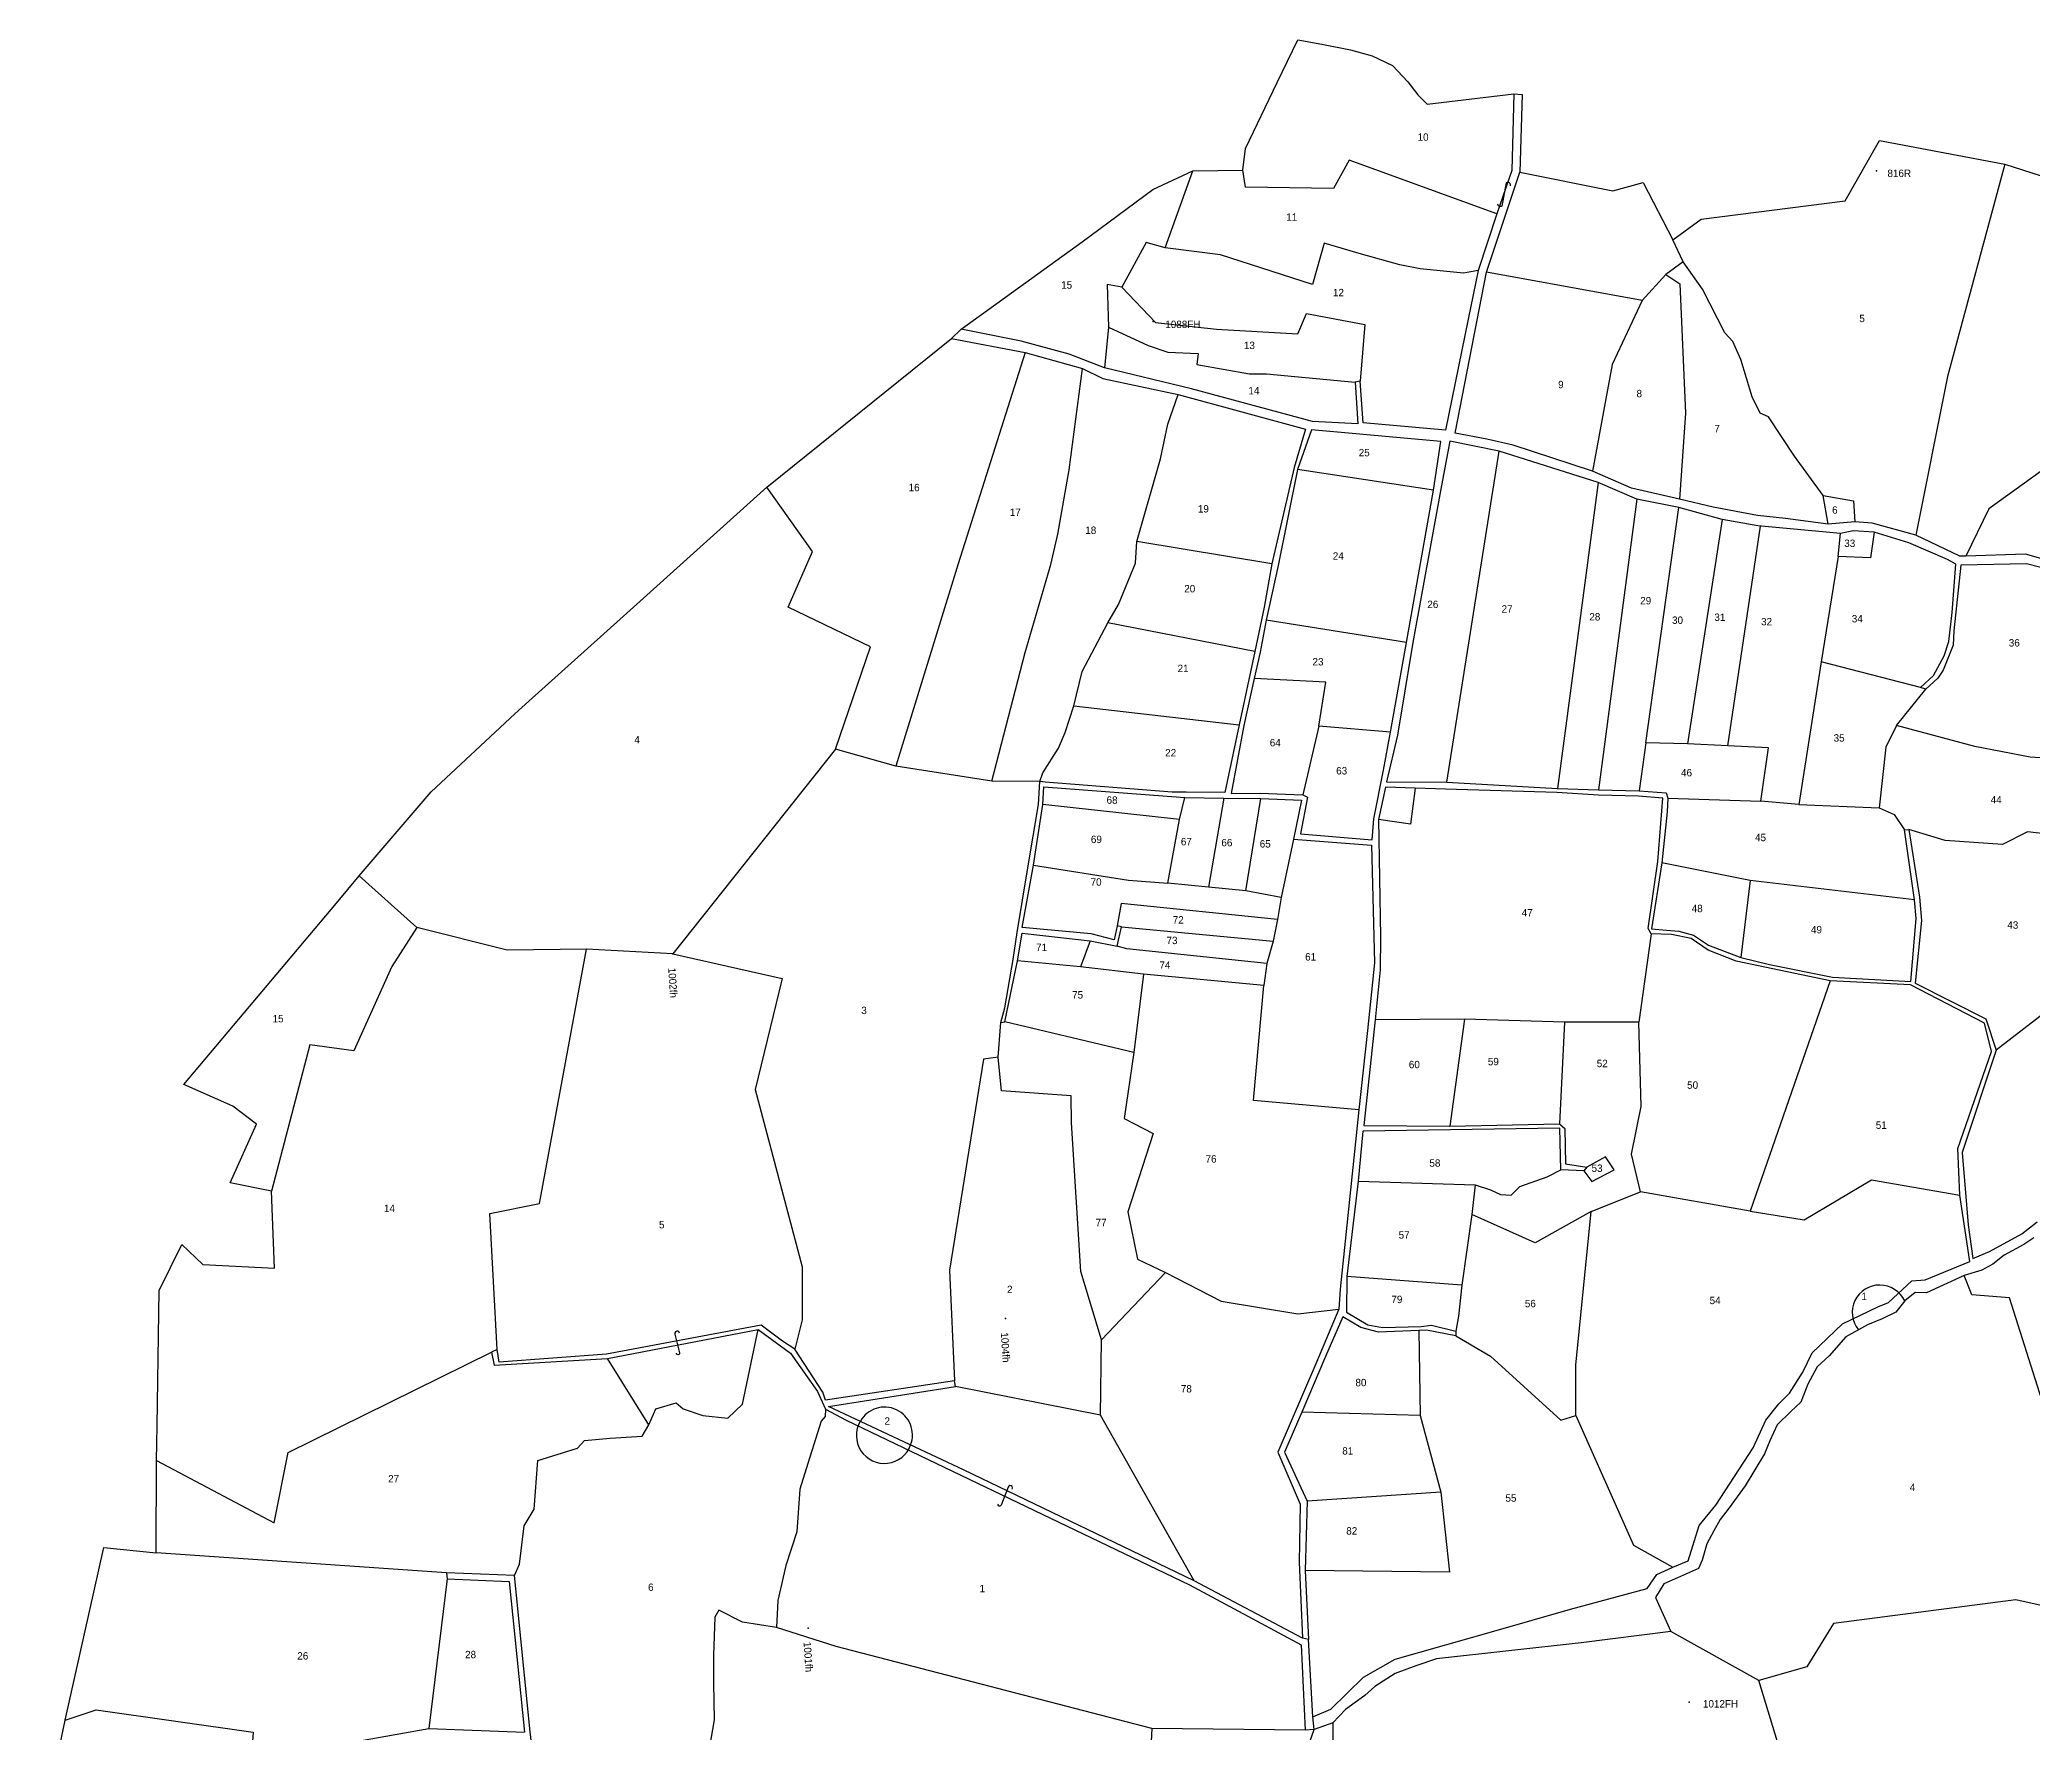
# Model space of a CAD drawing. Extents: x 149058 to 156002, y 177514 to 188218.
# Drawn here: x 149357 to 150704, y 179575 to 180719 of the extents above; entities that cross this region are included whole.
import ezdxf

# ---------------------------------------------------------------- set-up
doc = ezdxf.new("R2010")
doc.units = 0
doc.header["$MEASUREMENT"] = 0
for name, color, linetype in [('BORDER-B', 3, 'CONTINUOUS'), ('LINK', 4, 'CONTINUOUS'), ('NO', 1, 'CONTINUOUS'), ('PARCEL', 6, 'CONTINUOUS'), ('ROAD', 2, 'CONTINUOUS'), ('TRIG-P', 2, 'CONTINUOUS'), ('TRIG-T', 1, 'CONTINUOUS')]:
    doc.layers.add(name, color=color, linetype=linetype)

msp = doc.modelspace()

# ---------------------------------------------------------------- linework, layer by layer
at = {"layer": 'BORDER-B'}
for points in [[(150704.8, 179908.9), (150698.1, 179904.5), (150684.8, 179897.2), (150677.1, 179891.1), (150669.8, 179887), (150657.7, 179883.5), (150632.2, 179871.7), (150624.6, 179872), (150617.6, 179866.3), (150611.6, 179858.7), (150602.3, 179854.2), (150592.5, 179850.1), (150577.8, 179842.1), (150566.4, 179829.1), (150558.4, 179821.8), (150552.1, 179810), (150547.3, 179797.9), (150540.6, 179791.6), (150531.4, 179782.6), (150526.3, 179771.8), (150522.8, 179762.9), (150509.7, 179741.3), (150498.9, 179726.3), (150492.9, 179718.4), (150488.5, 179710.9), (150483.8, 179702), (150480.6, 179691.1), (150478.3, 179685.4), (150464, 179679.1), (150454.8, 179674.9), (150449.1, 179665.7), (150459.6, 179642.8), (150398.8, 179635.2), (150301.1, 179624.3), (150287.1, 179619.6), (150273.1, 179614.5), (150259.4, 179605.6), (150252.7, 179599.5), (150239.7, 179590), (150231.1, 179581.1), (150218.4, 179576.6), (150217.5, 179585.2), (150214.6, 179637.4), (150210.5, 179638.3), (150137.3, 179677.1), (150074, 179789.1), (150074.6, 179840), (150060.6, 179886.1), (150054.5, 179986.6), (150054.1, 180005), (150007.1, 180008.2), (150004.8, 180031.1), (150006.7, 180054.6), (150009.3, 180064.5), (150015, 180097.2), (150017.6, 180115.4), (150024.9, 180159), (150032.2, 180201.9), (150033, 180217.4), (150000.6, 180217.7), (149935.6, 180227.9), (149894.9, 180239.4), (149918.5, 180308.4), (149862.8, 180335.4), (149879.3, 180373), (149848.5, 180416.5), (149973.3, 180517), (149979.9, 180523.3), (150061.7, 180582.2), (150109.4, 180617.7), (150136.4, 180630.4), (150170.1, 180630.7), (150172, 180645.4), (150193.4, 180689.9), (150207.4, 180718.9), (150223.6, 180716), (150243, 180712.2), (150257.6, 180708), (150271.3, 180701.4), (150281.8, 180690.5), (150288.5, 180681.6), (150294.9, 180675.3), (150353.4, 180682.3), (150359.1, 180681.9), (150357.5, 180629.4), (150420.2, 180616.7), (150440.9, 180622.4), (150460.9, 180583.6), (150480, 180597.6), (150577.4, 180610), (150600.6, 180650.7), (150685.3, 180634.8), (150756.8, 180611.9)], [(149357.1, 179500.3), (149374.2, 179582.9), (149400.3, 179699.6), (149435.7, 179696), (149436, 179758.5), (149436.3, 179781.8), (149437.8, 179873.3), (149453.1, 179904.5), (149467.2, 179891), (149515.8, 179888.5), (149513.7, 179940.4), (149485.7, 179946.2), (149503.5, 179985.7), (149487.5, 179998), (149454.5, 180012.5), (149557.6, 180135.1), (149572.9, 180153.6), (149621.5, 180210.5), (149678.1, 180263.1), (149687.7, 180271.7), (149749.4, 180327.2), (149848.5, 180416.5)], [(150218.4, 179576.6), (150217.5, 179585.2), (150214.6, 179637.4), (150210.5, 179638.3), (150137.3, 179677.1), (150074, 179789.1), (150074.6, 179840), (150060.6, 179886.1), (150054.5, 179986.6), (150054.1, 180005), (150007.1, 180008.2), (150004.8, 180031.1), (150006.7, 180054.6), (150009.3, 180064.5), (150015, 180097.2), (150017.6, 180115.4), (150024.9, 180159), (150032.2, 180201.9), (150033, 180217.4), (150000.6, 180217.7), (149935.6, 180227.9), (149894.9, 180239.4), (149918.5, 180308.4), (149862.8, 180335.4), (149879.3, 180373), (149848.5, 180416.5)], [(150704.8, 179908.9), (150698.1, 179904.5), (150684.8, 179897.2), (150677.1, 179891.1), (150669.8, 179887), (150657.7, 179883.5), (150632.2, 179871.7), (150624.6, 179872), (150617.6, 179866.3), (150611.6, 179858.7), (150602.3, 179854.2), (150592.5, 179850.1), (150577.8, 179842.1), (150566.4, 179829.1), (150558.4, 179821.8), (150552.1, 179810), (150547.3, 179797.9), (150540.6, 179791.6), (150531.4, 179782.6), (150526.3, 179771.8), (150522.8, 179762.9), (150509.7, 179741.3), (150498.9, 179726.3), (150492.9, 179718.4), (150488.5, 179710.9), (150483.8, 179702), (150480.6, 179691.1), (150478.3, 179685.4), (150464, 179679.1), (150454.8, 179674.9), (150449.1, 179665.7), (150459.6, 179642.8), (150398.8, 179635.2), (150301.1, 179624.3), (150287.1, 179619.6), (150273.1, 179614.5), (150259.4, 179605.6), (150252.7, 179599.5), (150239.7, 179590), (150231.1, 179581.1), (150218.4, 179576.6)], [(150218.4, 179576.6), (150212.3, 179576.1), (150108.8, 179577.3), (150107.6, 179554.9), (150080.4, 179564.9), (150067.5, 179517.4), (150036.5, 179523.9), (149994, 179454.9), (149986.3, 179442.5), (149972.5, 179432.5), (149959.2, 179422.8), (149945.6, 179398.9), (149937.2, 179386), (149914.7, 179385.4), (149872, 179279.3), (149861.6, 179249.2)], [(150218.4, 179576.6), (150212.3, 179576.1), (150108.8, 179577.3), (150107.6, 179554.9)]]:
    msp.add_lwpolyline(points, dxfattribs=at)
at = {"layer": 'LINK'}
for points in [[(150351.2, 180620.2, 0.64932), (150348.3, 180622.1), (150345.2, 180606.5, -0.752853), (150342.7, 180607.9)], [(149789.4, 179844.4, 1.100854), (149786.3, 179843.9), (149789.4, 179831.1, -1.144584), (149787.3, 179831)], [(150014.3, 179739.1, 1.100854), (150011.5, 179740.4), (150006.8, 179728.1, -1.144584), (150005, 179729.2)]]:
    msp.add_lwpolyline(points, format="xyb", dxfattribs=at)
at = {"layer": 'PARCEL'}
for points in [[(150341.9, 180601.3), (150242.1, 180637.4), (150231.4, 180618.3), (150171.9, 180619.2), (150170.1, 180630.7)], [(150329.2, 180562.9), (150319.3, 180561), (150290, 180564.1), (150276.3, 180566.8), (150250.5, 180573.9), (150225.2, 180581.4), (150217.2, 180553.5), (150155, 180573.4), (150117.7, 180578.3), (150136.4, 180630.4)], [(150685.3, 180634.8), (150646.5, 180491.2), (150625.1, 180383.9)], [(150117.7, 180578.3), (150104.8, 180581.9), (150088.4, 180551.7), (150078.6, 180553.5), (150079.5, 180524.6), (150076.6, 180497.1)], [(150562.5, 180410.7), (150543.1, 180437.3), (150525.6, 180464), (150519.8, 180466.4), (150514.5, 180477.6), (150506.7, 180502.8), (150501.4, 180515), (150496, 180520.8), (150481, 180550.4), (150467.9, 180568.8), (150460.9, 180583.6)], [(150467.9, 180568.8), (150456.2, 180560.1), (150465.5, 180553.8), (150469.3, 180466.4), (150465.4, 180408.3)], [(150456.2, 180560.1), (150456.2, 180560.1), (150440.2, 180542.6), (150334.9, 180561.7)], [(150088.4, 180551.7), (150111.1, 180527.7), (150152.4, 180523.3), (150207.4, 180520.2), (150213.2, 180533.9), (150252.7, 180526.4), (150249.5, 180488)], [(150440.2, 180542.6), (150419.8, 180499.4), (150406.5, 180427.2)], [(150079.5, 180524.6), (150106.2, 180512.2), (150119.5, 180507.7), (150139.9, 180506.9), (150139, 180499.3), (150174.6, 180493.1), (150186.1, 180493.1), (150246.2, 180487.4)], [(150023.1, 180507.4), (149977.7, 180364.6), (149935.6, 180227.9)], [(150000.6, 180217.7), (150023, 180304.7), (150040.4, 180364.1), (150045.2, 180384.6), (150052.8, 180428.1), (150061.9, 180496.7)], [(150033, 180217.4), (150035, 180223.4), (150045.7, 180239.9), (150050.1, 180250.5), (150055.9, 180268.7), (150061.7, 180291.8), (150079, 180324.6), (150086.1, 180337.1), (150097.6, 180365), (150098.5, 180379.7), (150114.5, 180435.6), (150119.4, 180459.1), (150126.5, 180479)], [(150891.8, 180476.7), (150880, 180476.6), (150871.5, 180469.8), (150852.8, 180466.4), (150824.4, 180455), (150709.7, 180427.2), (150674.5, 180401.7), (150658.9, 180369.8)], [(150308, 180216.9), (150343.5, 180440.7)], [(150299.1, 180414.5), (150207.2, 180428.4)], [(150410.4, 180419.5), (150382.9, 180212.6)], [(150436.5, 180408.4), (150410.5, 180211.9)], [(150565.8, 180391.5), (150562.5, 180410.7), (150582.9, 180407.3), (150583.9, 180392.9)], [(150442.6, 180243.5), (150464.8, 180402.7)], [(150494.2, 180394.5), (150470.8, 180243)], [(150189.8, 180364.5), (150098.5, 180379.7)], [(150498, 180241.6), (150520.2, 180390)], [(150597, 180385.9), (150594.5, 180368.7), (150572.7, 180369.6), (150574.1, 180385.2)], [(150572.7, 180369.6), (150561.1, 180298.3), (150546, 180201.8), (150600.2, 180199.7)], [(150280.8, 180311.5), (150185.9, 180326.6)], [(150178.4, 180305.3), (150079, 180324.6)], [(150270, 180250.7), (150221.5, 180254.9), (150226.4, 180284.7), (150177.8, 180287.1)], [(150628.2, 180280.9), (150561.1, 180298.3)], [(150612.1, 180255.3), (150631.8, 180279.9)], [(150055.9, 180268.7), (150167.7, 180255.8)], [(150221.5, 180254.9), (150210.7, 180208.5)], [(150775.6, 180168), (150786.9, 180174.8), (150743.8, 180231.5), (150722.2, 180228.7), (150712.6, 180233.2), (150702.3, 180233.8), (150664.9, 180241.1), (150612.1, 180255.3), (150604.7, 180240.6), (150600.2, 180199.7), (150610.4, 180195.2), (150617.4, 180184.7)], [(149894.9, 180239.4), (149784.9, 180100.9), (149726.5, 180104), (149673, 180103.5), (149611.8, 180118.7), (149572.9, 180153.6)], [(150546, 180201.8), (150520.3, 180204.2), (150525.6, 180240.1), (150498, 180241.6), (150470.8, 180243), (150442.6, 180243.5), (150438.1, 180211.2)], [(150196.2, 180139), (150172.3, 180143.6), (150146.9, 180146.1), (150119.4, 180148.6), (150127.5, 180191.8), (150130.9, 180206.6)], [(150157.3, 180206.2), (150146.9, 180146.1)], [(150172.3, 180143.6), (150182.4, 180205.9)], [(150286.7, 180212.9), (150283.5, 180188.7), (150262, 180191.8)], [(150457.4, 180206.2), (150520.3, 180204.2)], [(150127.5, 180191.8), (150035.1, 180201.9)], [(150204.5, 180178.5), (150196.2, 180139), (150193.6, 180124.2), (150190.6, 180109.5), (150186.5, 180094.3), (150184.5, 180079.5), (150103.1, 180087.1), (150060.4, 180092.2), (150018, 180096.3)], [(151043.8, 180129.1), (150939, 180136.2), (150842, 180133.9), (150789.2, 180133.9), (150775.6, 180168), (150751.7, 180177.6), (150700.6, 180183.3), (150683.6, 180174.8), (150645, 180177.6), (150620.3, 180185.1)], [(150028.8, 180160.9), (150093, 180150.7), (150119.4, 180148.6)], [(150624.2, 180137.4), (150513, 180150.4), (150453.4, 180162.5)], [(150513, 180150.4), (150506.7, 180098.4)], [(150193.6, 180124.2), (150087.9, 180134.9), (150085.3, 180119.8)], [(149611.8, 180118.7), (149594.9, 180092.4), (149569.4, 180035.3), (149539.5, 180039.3), (149513.7, 179940.4)], [(150088.3, 180119.1), (150190.6, 180109.5)], [(150446.2, 180114.4), (150437.8, 180054.8)], [(149666.1, 179833.4), (149661.3, 179925.4), (149694.7, 179932.1), (149726.5, 180104)], [(149784.9, 180100.9), (149858.9, 180084.2), (149840.6, 180009.2), (149872.3, 179889.3), (149872.3, 179853.6), (149867.5, 179833.6)], [(150066.9, 180109.7), (150060.4, 180092.2)], [(150186.5, 180094.3), (150091.9, 180104.4), (150085.3, 180106.1)], [(150103.1, 180087.1), (150096.5, 180034.3), (150009.3, 180054.9)], [(150248.7, 179995.5), (150177.4, 180001.8), (150184.5, 180079.5)], [(150567.2, 180082.6), (150513.2, 179927), (150439, 179940.1)], [(150405.6, 179926.7), (150439, 179940.1), (150432.8, 179965.6), (150439.4, 179997.7), (150437.8, 180054.8), (150387.6, 180054.8), (150320, 180056.8), (150259.6, 180056.3)], [(150320, 180056.8), (150310.2, 179984.4)], [(150787.9, 180009.7), (150785.2, 180020.1), (150729.1, 180034.4), (150719.8, 180066.8), (150679.4, 180035.7)], [(150387.6, 180054.8), (150384.2, 179986.1)], [(150004.8, 180031.1), (149994.9, 180029.7), (149971.9, 179887), (149975.3, 179812.3)], [(150096.5, 180034.3), (150089.9, 179989.6), (150109.7, 179979.4), (150092.5, 179926.6), (150099.1, 179894.6), (150117.9, 179885.4), (150074.6, 179840)], [(150400.6, 179954.3), (150406.1, 179947), (150421.2, 179954.8), (150415.4, 179963.7), (150402.6, 179956.7)], [(150327.3, 179944.7), (150337.7, 179941.3), (150344.3, 179938.2), (150351.6, 179937.8), (150357.4, 179943.6), (150376, 179950.1), (150385.2, 179955)], [(150248.2, 179947.3), (150327.3, 179944.7), (150324.9, 179924.8)], [(150513.2, 179927), (150549.5, 179921.2), (150595.1, 179948.2), (150654.9, 179937.8)], [(150395.2, 179788.8), (150395.2, 179822.8), (150405.6, 179926.7), (150367.8, 179905.5), (150324.9, 179924.8), (150318.3, 179876.9), (150316, 179856), (150314.2, 179845.9)], [(150117.9, 179885.4), (150155.5, 179866.1), (150207.3, 179857.5), (150235, 179860.6)], [(150318.3, 179876.9), (150240.5, 179882.7)], [(150779.6, 179787.5), (150710.3, 179799.5), (150688.3, 179868.4), (150662.9, 179870.5), (150657.7, 179883.5)], [(149768.7, 179782.5), (149773.5, 179793.3), (149787.2, 179797.3), (149792, 179793.3), (149805.2, 179788.9), (149822.1, 179786.9), (149832.1, 179796.5), (149842.6, 179846.9)], [(150289.1, 179846.2), (150290.1, 179788.8), (150210, 179791.1)], [(150314.2, 179842.6), (150337.6, 179829), (150385.2, 179785.7), (150395.2, 179788.8), (150434.2, 179701.1), (150460.8, 179686.3)], [(149436, 179758.5), (149515.4, 179716.2), (149524.9, 179763.8), (149662.4, 179831.7)], [(149678, 179680.7), (149681.2, 179688.2), (149684.4, 179714.2), (149691.2, 179725.5), (149693.6, 179758.4), (149720.5, 179766.8), (149725.3, 179772), (149742.6, 179773.6), (149764.3, 179774.8), (149768.7, 179782.5), (149740.8, 179827.3)], [(150074, 179789.1), (149976, 179808.5)], [(149888.2, 179793.2), (149887.9, 179788.1), (149885.1, 179784.9), (149875.1, 179752.8), (149870.7, 179739.1), (149868.7, 179710.2), (149861.4, 179687.4), (149855.8, 179663.7), (149855, 179645.6), (149832.1, 179649.2), (149816.1, 179657.2), (149813.3, 179652.4), (149812.5, 179626.7), (149812.5, 179607.9), (149812.9, 179583), (149809.2, 179562.1)], [(150290.1, 179788.8), (150304, 179737), (150309.8, 179682.9), (150212.4, 179684)], [(150304, 179737), (150213.7, 179730.9)], [(150818.4, 179727.4), (150735.3, 179721.5), (150733, 179655.2), (150692.7, 179664.3), (150569.4, 179648.1), (150551.3, 179618.9), (150519, 179609.6)], [(149632, 179682.5), (149435.7, 179696)], [(149632.3, 179678.3), (149620.1, 179577.3)], [(150108.8, 179577.3), (149895.3, 179632.6), (149855, 179645.6)], [(150544.8, 179468.1), (150532.9, 179505.4), (150544.3, 179526.7), (150519, 179609.6), (150459.6, 179642.8)], [(149374.2, 179582.9), (149395.2, 179589.8), (149501.2, 179574.7), (149499.9, 179555.9), (149620.1, 179577.3), (149684.7, 179574.7)], [(150231.1, 179581.1), (150231.5, 179532.2), (150276.7, 179469.4)]]:
    msp.add_lwpolyline(points, dxfattribs=at)
for centre, radius, start, end in [((150600.7, 179858.4), 18.6, 25.0007, 219.0082), ((149928.1, 179775.7), 18.8, 338.9421, 150.6949), ((149927.9, 179775.3), 18.9, 149.4191, 340.2179)]:
    msp.add_arc(centre, radius, start, end, dxfattribs=at)
at = {"layer": 'ROAD'}
for points in [[(150353.4, 180682.3), (150352, 180630.5), (150341.9, 180601.3), (150329.2, 180562.9), (150322.5, 180530.1), (150307.1, 180454.9), (150251.6, 180459.9), (150249.5, 180488), (150246.2, 180487.4), (150247.9, 180459.2), (150217.4, 180460.9), (150135.4, 180483), (150076.6, 180497.1), (150052.9, 180506.4), (150020.4, 180515.1), (149979.9, 180523.3)], [(150737.2, 180360.4), (150699.1, 180371.1), (150658.9, 180369.8), (150654.9, 180369.8), (150625.1, 180383.9), (150595.6, 180392.2), (150583.9, 180392.9), (150565.8, 180391.5), (150537.1, 180395.2), (150518, 180397.2), (150488.2, 180402.9), (150465.4, 180408.3), (150433, 180415.8), (150406.5, 180427.2), (150353, 180444.9), (150335.2, 180448.9), (150313.8, 180453), (150334.9, 180561.7), (150357.5, 180629.4)], [(149973.3, 180517), (150023.1, 180507.4), (150061.9, 180496.7), (150075.6, 180490), (150126.5, 180479), (150212.5, 180455.6), (150204.8, 180429.8), (150189.8, 180364.5), (150184.7, 180335.4), (150178.4, 180305.3), (150167.7, 180255.8), (150158, 180210), (150131.9, 180210.3), (150122.5, 180210.3), (150036.5, 180217), (150033, 180217.4)], [(150304.1, 180447.4), (150216.5, 180455.2), (150207.2, 180428.4), (150194.1, 180363.4), (150185.9, 180326.6), (150182, 180304.9), (150177.8, 180287.1), (150170.8, 180255.3), (150162.3, 180209.3), (150181.7, 180209.6), (150210.7, 180208.5), (150213.8, 180206.9), (150209.2, 180182.1), (150257.6, 180177.9), (150258.8, 180192.2), (150265.3, 180225.1), (150270, 180250.7), (150280.8, 180311.5), (150299.1, 180414.5), (150304.1, 180447.4)], [(150741.3, 180353.9), (150699.8, 180364.7), (150655.4, 180363.7), (150650.8, 180319.3), (150650.4, 180309.6), (150647.2, 180301.7), (150643.6, 180292.8), (150640, 180287.4), (150631.8, 180279.9), (150628.2, 180280.9), (150637.1, 180289.2), (150644.3, 180302.4), (150647.5, 180312.1), (150649.7, 180331.8), (150652.2, 180364.4), (150646.5, 180367.6), (150620.3, 180378.7), (150597, 180385.9), (150582.7, 180386.9), (150574.1, 180385.2), (150518.2, 180390.2), (150494.2, 180394.5), (150464.8, 180402.7), (150436.5, 180408.4), (150410.4, 180419.5), (150343.5, 180440.7), (150310.2, 180447.5), (150303.7, 180413.9), (150285.1, 180311.5), (150274.7, 180248.8), (150267.2, 180217.3), (150308, 180216.9), (150382.9, 180212.6), (150410.5, 180211.9), (150438.1, 180211.2), (150456.3, 180209.7), (150457.4, 180206.2), (150457.1, 180196.9), (150453.4, 180162.5), (150446.5, 180117.8), (150456.6, 180117), (150464.8, 180116.3), (150474.9, 180113.5), (150484.9, 180106.7), (150506.7, 180098.4), (150526.1, 180093.8), (150568.7, 180085.2), (150621.7, 180082.3), (150625.3, 180124.9), (150624.2, 180137.4), (150617.4, 180184.7), (150620.3, 180185.1), (150627.5, 180139.2), (150628.9, 180123.5), (150624.6, 180081.2), (150672.3, 180056.9), (150679.4, 180035.7), (150656.5, 179966.6), (150660.5, 179917.7), (150663.6, 179895)], [(150006.7, 180054.6), (150009.3, 180054.9), (150018, 180096.3), (150021.1, 180114.8), (150066.9, 180109.7), (150085.3, 180106.1), (150088.3, 180119.1), (150085.3, 180119.8), (150083.3, 180110.4), (150067.6, 180114.4), (150021.1, 180118.8), (150028.8, 180160.9), (150035.1, 180201.9), (150035.8, 180213.9), (150130.9, 180206.6), (150157.3, 180206.2), (150182.4, 180205.9), (150209.9, 180204.9), (150204.5, 180178.5), (150257.1, 180174.4), (150259.1, 180094.8), (150254.4, 180049), (150248.7, 179995.5), (150236, 179874.3), (150235, 179860.6), (150219.6, 179823.8), (150193.8, 179764), (150208.9, 179728.8), (150208.2, 179689.7), (150210.5, 179638.3)], [(150217.5, 179585.2), (150229.7, 179590.2), (150251.8, 179612), (150273.2, 179624), (150341.5, 179643.4), (150391.7, 179657.8), (150443.4, 179671.9), (150450.1, 179681.3), (150460.8, 179686.3), (150471.2, 179690.6), (150478.6, 179714.4), (150490, 179728.1), (150515.1, 179766.9), (150523.8, 179785.7), (150532.5, 179796.7), (150539.7, 179804), (150548.8, 179818), (150555.1, 179831.1), (150575.6, 179850.8), (150599.3, 179862.2), (150606.7, 179865.2), (150622.4, 179879.9), (150631.5, 179880.6), (150661.6, 179893), (150654.9, 179937.8), (150653.5, 179969.3), (150676.3, 180035), (150671.6, 180054.1), (150621.4, 180079.9), (150567.2, 180082.6), (150503.6, 180095.9), (150484.8, 180103.3), (150473.3, 180111.4), (150459.9, 180114.1), (150446.2, 180114.4), (150444.2, 180118.1), (150450.6, 180163.3), (150454.1, 180206.2), (150437.7, 180207.6), (150410.6, 180208.2), (150382.5, 180209.9), (150307.2, 180212.2), (150286.7, 180212.9), (150266.7, 180213.6), (150262, 180191.8), (150263.3, 180112.5), (150263, 180090.1), (150259.6, 180056.3), (150251.9, 179984.8), (150310.2, 179984.4), (150384.2, 179986.1), (150387.8, 179982.8), (150388.2, 179959), (150402.6, 179956.7), (150400.6, 179954.3), (150385.2, 179955), (150384.5, 179983.1), (150251.3, 179981.1), (150248.2, 179947.3), (150240.5, 179882.7), (150240.2, 179858.6), (150254.6, 179850.2), (150264.6, 179848.2), (150290.8, 179848.9), (150297.8, 179849.9), (150314.2, 179845.9), (150314.2, 179842.6), (150294.4, 179846.6), (150289.1, 179846.2), (150262, 179845.2), (150249.9, 179848.2), (150237.9, 179855.6), (150226.1, 179828.8), (150210, 179791.1), (150198.3, 179764), (150213.7, 179730.9), (150212.4, 179684), (150214.6, 179637.4)], [(150663.6, 179895), (150674.8, 179899.7), (150696.7, 179911.7), (150707, 179919.8)], [(150137.3, 179677.1), (149981.4, 179752.1), (149890.1, 179795), (149976, 179808.5), (149975.3, 179812.3), (149888.1, 179799.1), (149886.4, 179804.5), (149867.5, 179833.6), (149859, 179839), (149844.6, 179849.9), (149740.2, 179830.3), (149667.5, 179824.9), (149666.1, 179833.4), (149662.4, 179831.7), (149664.1, 179822.9), (149740.8, 179827.3), (149842.6, 179846.9), (149864.5, 179831), (149882.8, 179805), (149886.9, 179795.5), (149888.2, 179793.2), (149902.1, 179785.7), (150134.2, 179674.4), (150209.7, 179633.7), (150212.3, 179576.1)], [(149690.7, 179555.9), (149688.6, 179575), (149678, 179680.7), (149632, 179682.5), (149632.3, 179678.3), (149674.4, 179676.5), (149684.7, 179574.7)], [(150207.3, 179545.3), (150218.4, 179576.6)]]:
    msp.add_lwpolyline(points, dxfattribs=at)
at = {"layer": 'TRIG-P'}
for p in [(150598.6, 180630.3), (150109.6, 180528.4), (149784.9, 180100.9), (150009.7, 179854.4), (149876.4, 179645.1), (150471.8, 179595.1)]:
    msp.add_point(p, dxfattribs=at)

# ---------------------------------------------------------------- texts
at = {"layer": 'NO'}
for s, p in [('10', (150288.3, 180650.6)), ('11', (150199.5, 180596.5)), ('15', (150047.4, 180550.6)), ('12', (150231.1, 180545.5)), ('5', (150586.9, 180528)), ('13', (150170.9, 180509.8)), ('9', (150383.3, 180483.3)), ('14', (150174, 180479.2)), ('8', (150436.3, 180477.2)), ('7', (150488.9, 180453.5)), ('25', (150248.5, 180437.3)), ('16', (149944.3, 180413.7)), ('17', (150012.7, 180397)), ('19', (150139.8, 180399.3)), ('6', (150568.5, 180398.5)), ('18', (150063.7, 180384.8)), ('33', (150576.7, 180376)), ('24', (150231, 180367.4)), ('20', (150130.6, 180345.3)), ('26', (150294.9, 180334.7)), ('29', (150438.8, 180337.2)), ('27', (150345.1, 180331.6)), ('28', (150404.4, 180326.3)), ('30', (150460.3, 180324)), ('31', (150488.9, 180326)), ('32', (150520.5, 180323)), ('34', (150581.8, 180325)), ('36', (150687.9, 180308.7)), ('23', (150217.3, 180295.9)), ('21', (150126.1, 180291.4)), ('4', (149758.9, 180243.2)), ('64', (150188.4, 180241.2)), ('35', (150569.5, 180244.4)), ('22', (150117.7, 180234.4)), ('63', (150233.3, 180222.2)), ('46', (150466.4, 180220.9)), ('68', (150078.1, 180202.4)), ('44', (150675.7, 180202.6)), ('69', (150067.5, 180175.8)), ('67', (150128.3, 180174.3)), ('66', (150155.7, 180173.6)), ('65', (150181.6, 180172.8)), ('45', (150516.4, 180177.1)), ('70', (150067.3, 180147)), ('72', (150122.8, 180121.4)), ('47', (150358.7, 180126.2)), ('48', (150473.6, 180129.1)), ('73', (150118.6, 180107.5)), ('49', (150554.2, 180114.8)), ('43', (150686.9, 180117.9)), ('71', (150030.4, 180102.8)), ('61', (150212.3, 180096.4)), ('74', (150113.8, 180090.8)), ('75', (150054.8, 180070.7)), ('15', (149514.4, 180054.6)), ('3', (149912.3, 180060.2)), ('59', (150335.8, 180025.6)), ('52', (150409.4, 180024.3)), ('60', (150282.4, 180023.6)), ('50', (150470.5, 180009.7)), ('51', (150598, 179982.6)), ('76', (150145, 179959.8)), ('58', (150296.3, 179957)), ('53', (150405.9, 179953.5)), ('14', (149589.7, 179926.4)), ('77', (150070.7, 179916.8)), ('5', (149775.6, 179915.3)), ('57', (150275.5, 179908.4)), ('2', (150010.8, 179871.6)), ('79', (150270.6, 179864.8)), ('54', (150485.7, 179864.1)), ('1', (150588.3, 179866.8)), ('56', (150360.8, 179862)), ('78', (150128.3, 179804.4)), ('80', (150246.3, 179808.6)), ('2', (149928, 179782.6)), ('81', (150237.4, 179762.4)), ('27', (149592.5, 179743.6)), ('55', (150347.7, 179730.5)), ('4', (150621, 179737.8)), ('82', (150240.1, 179708.3)), ('6', (149768.2, 179670.2)), ('1', (149992.2, 179669.3)), ('26', (149531.1, 179623.8)), ('28', (149644.5, 179624.7))]:
    msp.add_text(s, height=5, dxfattribs=at).set_placement(p)
at = {"layer": 'TRIG-T'}
for s, p in [('816R', (150605.9, 180626.1)), ('1088FH', (150117.8, 180524)), ('1012FH', (150481.2, 179591.4))]:
    msp.add_text(s, height=5, dxfattribs=at).set_placement(p)
for s, p in [('1002fh', (149781.8, 180091.4)), ('1004fh', (150006.6, 179844.9)), ('1001fh', (149873.3, 179635.6))]:
    msp.add_text(s, height=5, rotation=273.5789, dxfattribs=at).set_placement(p)

doc.saveas('drawing.dxf')
